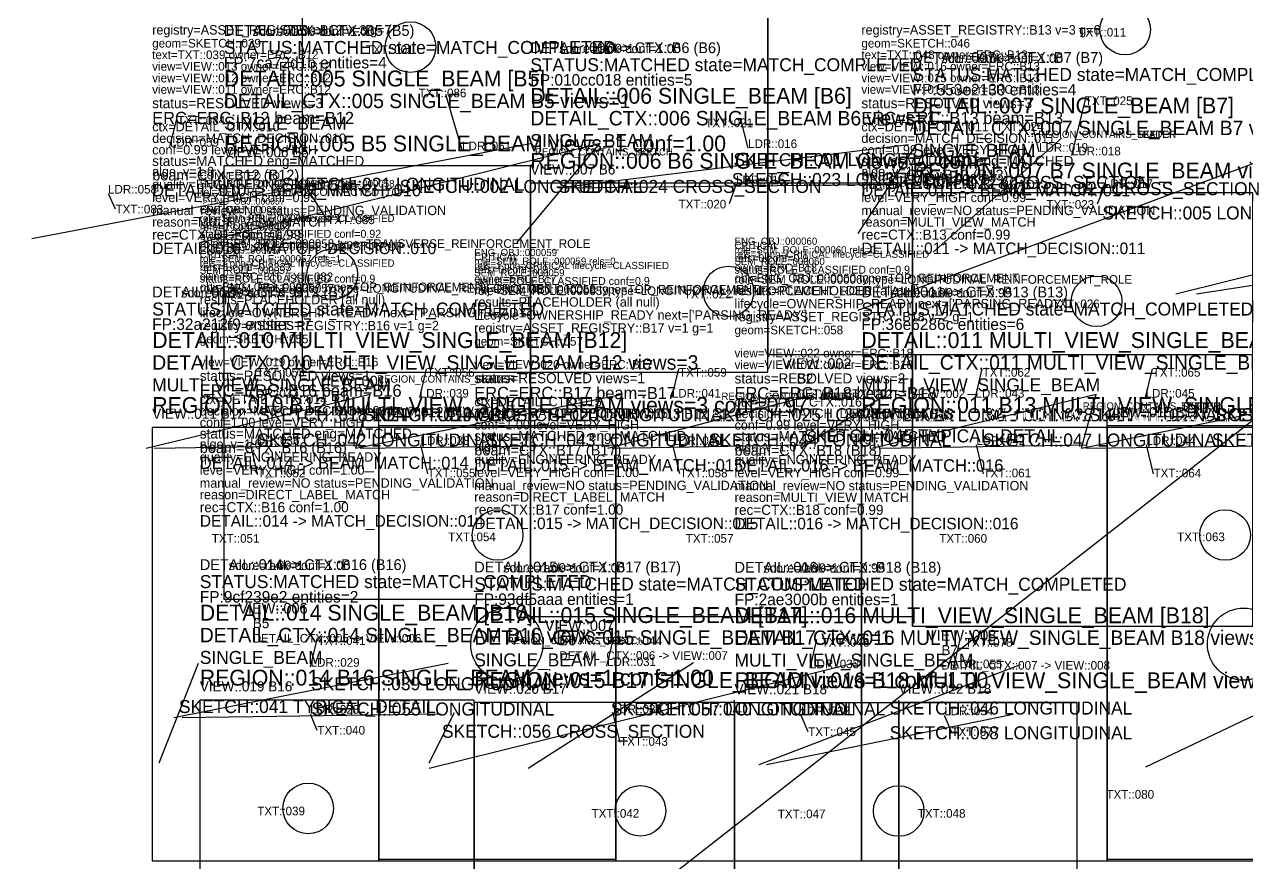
# Model space of a CAD drawing. Header units: metres. Extents: x -18153561 to 38075, y -8791963 to 32914.
# Drawn here: x 1707 to 18619, y 8324 to 19928 of the extents above; entities that cross this region are included whole.
import ezdxf

# ---------------------------------------------------------------- set-up
doc = ezdxf.new("R2010")
doc.units = ezdxf.units.M
for name, color, linetype in [('DEBUG_ALGORITHM_VERSION', 7, 'Continuous'), ('DEBUG_BEAM_MATCH', 7, 'Continuous'), ('DEBUG_CANDIDATE_RANK', 7, 'Continuous'), ('DEBUG_CANDIDATE_SCORE', 7, 'Continuous'), ('DEBUG_CONFIDENCE_LEVEL', 7, 'Continuous'), ('DEBUG_DECISION_QUALITY', 7, 'Continuous'), ('DEBUG_DECISION_REASON', 7, 'Continuous'), ('DEBUG_DETAIL_CONTEXT', 7, 'Continuous'), ('DEBUG_DETAIL_CONTEXT_BOUNDARY', 7, 'Continuous'), ('DEBUG_DETAIL_CONTEXT_RELATIONSHIPS', 7, 'Continuous'), ('DEBUG_DETAIL_FINGERPRINT', 7, 'Continuous'), ('DEBUG_DETAIL_IDENTITY', 7, 'Continuous'), ('DEBUG_DETAIL_STATUS', 7, 'Continuous'), ('DEBUG_DETAIL_TYPE', 7, 'Continuous'), ('DEBUG_DETAIL_VIEWS', 7, 'Continuous'), ('DEBUG_DUPLICATE_MARKS', 7, 'Continuous'), ('DEBUG_ENGINEERING_ASSETS', 7, 'Continuous'), ('DEBUG_ENGINEERING_OBJECT', 7, 'Continuous'), ('DEBUG_ENGINEERING_RESULTS', 7, 'Continuous'), ('DEBUG_ERC', 7, 'Continuous'), ('DEBUG_ERC_LIFECYCLE', 7, 'Continuous'), ('DEBUG_MANUAL_REVIEW', 7, 'Continuous'), ('DEBUG_MATCH_CANDIDATES', 7, 'Continuous'), ('DEBUG_MATCH_DECISION', 7, 'Continuous'), ('DEBUG_MATCH_REFERENCE', 7, 'Continuous'), ('DEBUG_MATCH_STATUS', 7, 'Continuous'), ('DEBUG_OBJECT_CONFIDENCE', 7, 'Continuous'), ('DEBUG_OBJECT_GRAPH', 7, 'Continuous'), ('DEBUG_OBJECT_ID', 7, 'Continuous'), ('DEBUG_OBJECT_LINK', 7, 'Continuous'), ('DEBUG_OBJECT_TYPE', 7, 'Continuous'), ('DEBUG_OWNERSHIP', 7, 'Continuous'), ('DEBUG_OWNERSHIP_TEXT', 7, 'Continuous'), ('DEBUG_OWNERSHIP_VIEW', 7, 'Continuous'), ('DEBUG_REGION_BOUNDARY', 7, 'Continuous'), ('DEBUG_REGION_GROWTH', 7, 'Continuous'), ('DEBUG_REGION_SEEDS', 7, 'Continuous'), ('DEBUG_REGION_WHITESPACE', 7, 'Continuous'), ('DEBUG_REINF_LEADERS', 7, 'Continuous'), ('DEBUG_REINF_REGIONS', 7, 'Continuous'), ('DEBUG_REINF_RELATIONSHIPS', 7, 'Continuous'), ('DEBUG_REINF_SKETCHES', 7, 'Continuous'), ('DEBUG_REINF_TEXT', 7, 'Continuous'), ('DEBUG_RELATIONSHIP_TYPE', 7, 'Continuous'), ('DEBUG_ROLE_ID', 7, 'Continuous'), ('DEBUG_ROLE_LINKS', 7, 'Continuous'), ('DEBUG_ROLE_PRIORITY', 7, 'Continuous'), ('DEBUG_ROLE_RELATIONSHIP', 7, 'Continuous'), ('DEBUG_ROLE_TYPE', 7, 'Continuous'), ('DEBUG_SEMANTIC_RELATIONSHIP', 7, 'Continuous'), ('DEBUG_SEMANTIC_ROLE', 7, 'Continuous'), ('DEBUG_VIEW_BOUNDARIES', 7, 'Continuous')]:
    doc.layers.add(name, color=color, linetype=linetype)

msp = doc.modelspace()

# ---------------------------------------------------------------- linework, layer by layer
at = {"layer": 'DEBUG_DETAIL_CONTEXT_BOUNDARY', "color": 200}
for points in [[(11994.4125, 15355.934), (19479.5375, 15355.934), (19479.5375, 21355.934), (11994.4125, 21355.934), (11994.4125, 15355.934)], [(5549.429, 15113.9585), (11994.4125, 15113.9585), (11994.4125, 21113.9585), (5549.429, 21113.9585), (5549.429, 15113.9585)], [(4466.9475, 11969.056), (8708.4435, 11969.056), (8708.4435, 17969.056), (4466.9475, 17969.056), (4466.9475, 11969.056)], [(8708.4435, 11729.8575), (13997.2335, 11729.8575), (13997.2335, 17729.8575), (8708.4435, 17729.8575), (8708.4435, 11729.8575)], [(13997.2335, 11594.7055), (18708.391, 11594.7055), (18708.391, 17594.7055), (13997.2335, 17594.7055), (13997.2335, 11594.7055)], [(3475.666, 8347.5565), (13289.32, 8347.5565), (13289.32, 14347.5565), (3475.666, 14347.5565), (3475.666, 8347.5565)], [(13289.32, 8347.5565), (23866.793, 8347.5565), (23866.793, 14347.5565), (13289.32, 14347.5565), (13289.32, 8347.5565)], [(4134.08, 4573.555), (7932.506, 4573.555), (7932.506, 10573.555), (4134.08, 10573.555), (4134.08, 4573.555)], [(7932.506, 4540.1975), (11533.9235, 4540.1975), (11533.9235, 10540.1975), (7932.506, 10540.1975), (7932.506, 4540.1975)], [(11533.9235, 4536.96975), (16274.589, 4536.96975), (16274.589, 10536.96975), (11533.9235, 10536.96975), (11533.9235, 4536.96975)]]:
    msp.add_lwpolyline(points, dxfattribs=at)
at = {"layer": 'DEBUG_DUPLICATE_MARKS', "color": 1}
for centre in [(8382.493, 11347.5565), (18578.0565, 11347.5565)]:
    msp.add_circle(centre, 500, dxfattribs=at)
at = {"layer": 'DEBUG_REGION_BOUNDARY', "color": 30}
for points in [[(11994.4125, 15355.934), (19479.5375, 15355.934), (19479.5375, 21355.934), (11994.4125, 21355.934), (11994.4125, 15355.934)], [(5549.429, 15113.9585), (11994.4125, 15113.9585), (11994.4125, 21113.9585), (5549.429, 21113.9585), (5549.429, 15113.9585)], [(4466.9475, 11969.056), (8708.4435, 11969.056), (8708.4435, 17969.056), (4466.9475, 17969.056), (4466.9475, 11969.056)], [(8708.4435, 11729.8575), (13997.2335, 11729.8575), (13997.2335, 17729.8575), (8708.4435, 17729.8575), (8708.4435, 11729.8575)], [(13997.2335, 11594.7055), (18708.391, 11594.7055), (18708.391, 17594.7055), (13997.2335, 17594.7055), (13997.2335, 11594.7055)], [(3475.666, 8347.5565), (13289.32, 8347.5565), (13289.32, 14347.5565), (3475.666, 14347.5565), (3475.666, 8347.5565)], [(13289.32, 8347.5565), (23866.793, 8347.5565), (23866.793, 14347.5565), (13289.32, 14347.5565), (13289.32, 8347.5565)], [(4134.08, 4573.555), (7932.506, 4573.555), (7932.506, 10573.555), (4134.08, 10573.555), (4134.08, 4573.555)], [(7932.506, 4540.1975), (11533.9235, 4540.1975), (11533.9235, 10540.1975), (7932.506, 10540.1975), (7932.506, 4540.1975)], [(11533.9235, 4536.96975), (16274.589, 4536.96975), (16274.589, 10536.96975), (11533.9235, 10536.96975), (11533.9235, 4536.96975)]]:
    msp.add_lwpolyline(points, dxfattribs=at)
at = {"layer": 'DEBUG_REGION_SEEDS', "color": 2}
for centre in [(16939.396, 19855.934), (7049.429, 19613.9585), (5966.9475, 16469.056), (11449.9395, 16229.8575), (16544.5275, 16094.7055), (8255.085, 12858.411), (18321.928, 12858.411), (5634.08, 9073.555), (10230.932, 9040.1975), (13805.752, 9036.97)]:
    msp.add_circle(centre, 350, dxfattribs=at)
at = {"layer": 'DEBUG_REGION_WHITESPACE', "color": 1}
for p, q in [((11994.413, 15355.934), (11994.413, 21355.934)), ((11994.413, 15191.368), (11994.413, 21191.368)), ((11994.413, 15162.777), (11994.413, 21162.777)), ((11994.413, 15113.9585), (11994.413, 21113.9585)), ((8708.444, 11969.056), (8708.444, 17969.056)), ((13997.234, 11969.056), (13997.234, 17969.056)), ((8708.444, 11729.8575), (8708.444, 17729.8575)), ((8708.444, 11687.0215), (8708.444, 17687.0215)), ((8708.444, 11637.207), (8708.444, 17637.207)), ((8708.444, 11594.7055), (8708.444, 17594.7055)), ((13997.234, 11729.8575), (13997.234, 17729.8575)), ((13997.234, 11687.0215), (13997.234, 17687.0215)), ((13997.234, 11637.207), (13997.234, 17637.207)), ((13997.234, 11594.7055), (13997.234, 17594.7055)), ((6611.168, 8541.916), (6611.168, 14541.916)), ((6611.168, 8397.9755), (6611.168, 14397.9755)), ((9890.587, 8541.916), (9890.587, 14541.916)), ((9890.587, 8397.9755), (9890.587, 14397.9755)), ((13289.32, 8541.916), (13289.32, 14541.916)), ((13289.32, 8397.9755), (13289.32, 14397.9755)), ((16689.479, 8541.916), (16689.479, 14541.916)), ((16689.479, 8397.9755), (16689.479, 14397.9755)), ((6611.168, 8347.5565), (6611.168, 14347.5565)), ((6611.168, 8347.5565), (6611.168, 14347.5565)), ((9890.587, 8347.5565), (9890.587, 14347.5565)), ((9890.587, 8347.5565), (9890.587, 14347.5565)), ((13289.32, 8347.5565), (13289.32, 14347.5565)), ((13289.32, 8347.5565), (13289.32, 14347.5565)), ((16689.479, 8347.5565), (16689.479, 14347.5565)), ((16689.479, 8347.5565), (16689.479, 14347.5565)), ((7932.506, 4573.555), (7932.506, 10573.555)), ((7932.506, 4540.1975), (7932.506, 10540.1975)), ((7932.506, 4536.96975), (7932.506, 10536.96975)), ((11533.924, 4573.555), (11533.924, 10573.555)), ((11533.924, 4540.1975), (11533.924, 10540.1975)), ((11533.924, 4536.96975), (11533.924, 10536.96975)), ((13805.752, 4573.555), (13805.752, 10573.555)), ((13805.752, 4540.1975), (13805.752, 10540.1975)), ((13805.752, 4536.96975), (13805.752, 10536.96975))]:
    msp.add_line(p, q, dxfattribs=at)
at = {"layer": 'DEBUG_REINF_LEADERS', "color": 4}
for p, q in [((7763.73, 18185.289), (7539.072, 18955.663)), ((16200.833, 18114.073), (16388.708, 18886.121)), ((3721.129, 18235.752), (3820.169, 18635.752)), ((11722.069, 18215.569), (11623.03, 18615.569)), ((15747.625, 18164.209), (15648.585, 18564.209)), ((5629.053, 17634.381), (5895.942, 17216.52)), ((11555.061, 17715.569), (11460.692, 17441.866)), ((16646.101, 17664.209), (16551.732, 17437.993)), ((2863.92, 17585.752), (2962.959, 17372.979)), ((4823.912, 14761.02), (4918.281, 15161.02)), ((7177.945, 14761.02), (7272.315, 15161.02)), ((10666.743, 14761.02), (10761.112, 15161.02)), ((14867.557, 14761.02), (14961.926, 15161.02)), ((17221.591, 14761.02), (17315.96, 15161.02)), ((4834.722, 14106.189), (4929.091, 13706.189)), ((7188.756, 14106.189), (7283.125, 13706.189)), ((10677.553, 14106.189), (10771.922, 13706.189)), ((14878.367, 14106.189), (14972.736, 13706.189)), ((17232.401, 14106.189), (17326.77, 13706.189)), ((5667.718, 11034.371), (5762.087, 11434.371)), ((9768.882, 11044.344), (9863.252, 11444.344)), ((12579.349, 11013.596), (12673.718, 11413.596)), ((14561.751, 11013.596), (14656.12, 11413.596)), ((5661.378, 10384.371), (5755.747, 10158.155)), ((9851.243, 10389.513), (9945.612, 9989.513)), ((12453.642, 10363.596), (12548.011, 10137.381)), ((14436.045, 10363.596), (14530.414, 10137.381))]:
    msp.add_line(p, q, dxfattribs=at)
at = {"layer": 'DEBUG_REINF_REGIONS', "color": 1}
for points in [[(11994.4125, 15355.934), (19479.5375, 15355.934), (19479.5375, 21355.934), (11994.4125, 21355.934), (11994.4125, 15355.934)], [(5549.429, 15113.9585), (11994.4125, 15113.9585), (11994.4125, 21113.9585), (5549.429, 21113.9585), (5549.429, 15113.9585)], [(4466.9475, 11969.056), (8708.4435, 11969.056), (8708.4435, 17969.056), (4466.9475, 17969.056), (4466.9475, 11969.056)], [(8708.4435, 11729.8575), (13997.2335, 11729.8575), (13997.2335, 17729.8575), (8708.4435, 17729.8575), (8708.4435, 11729.8575)], [(13997.2335, 11594.7055), (18708.391, 11594.7055), (18708.391, 17594.7055), (13997.2335, 17594.7055), (13997.2335, 11594.7055)], [(3475.666, 8347.5565), (13289.32, 8347.5565), (13289.32, 14347.5565), (3475.666, 14347.5565), (3475.666, 8347.5565)], [(13289.32, 8347.5565), (23866.793, 8347.5565), (23866.793, 14347.5565), (13289.32, 14347.5565), (13289.32, 8347.5565)], [(4134.08, 4573.555), (7932.506, 4573.555), (7932.506, 10573.555), (4134.08, 10573.555), (4134.08, 4573.555)], [(7932.506, 4540.1975), (11533.9235, 4540.1975), (11533.9235, 10540.1975), (7932.506, 10540.1975), (7932.506, 4540.1975)], [(11533.9235, 4536.96975), (16274.589, 4536.96975), (16274.589, 10536.96975), (11533.9235, 10536.96975), (11533.9235, 4536.96975)]]:
    msp.add_lwpolyline(points, dxfattribs=at)
at = {"layer": 'DEBUG_REINF_SKETCHES', "color": 3}
for points in [[(1369.999, 870.804), (36204.625, 28159.352)], [(13246.979, 15970.298), (20001.199, 18484.472)], [(1807.975, 16964.848), (8732.482, 18285.813)], [(4122.739, 16904.343), (9675.932, 18285.813)], [(8522.339, 16904.343), (9675.932, 18285.752)], [(9095.56, 17665.569), (13941.786, 18265.569)], [(13246.979, 17034.16), (14051.072, 18265.569)], [(14281.509, 16776.16), (16057.53, 18351.189)], [(17928.991, 16196.289), (31166.757, 18235.921)], [(9211.934, 17665.569), (13782.324, 17715.562)], [(17639.864, 16196.289), (22819.807, 17485.921)], [(3391.203, 14058.904), (6492.574, 14808.904)], [(6292.574, 14058.904), (6492.574, 14808.904)], [(6292.574, 14058.904), (9981.372, 14808.904)], [(9781.372, 14058.904), (12652.135, 14808.904)], [(12452.135, 14058.904), (13634.848, 14808.904)], [(13434.848, 14058.904), (16536.22, 14808.904)], [(16336.22, 14058.904), (16536.22, 14808.904)], [(16336.22, 14058.904), (20025.017, 14808.904)], [(3506.891, 14058.904), (6352.005, 14108.904)], [(6352.005, 14058.904), (9840.803, 14108.904)], [(9840.803, 14058.904), (12511.566, 14108.904)], [(12461.566, 14108.904), (12526.566, 14173.826)], [(13550.536, 14058.904), (16395.65, 14108.904)], [(16395.65, 14058.904), (19884.448, 14108.904)], [(17227.699, 9650.293), (20821.382, 11362.526)], [(3571.344, 9703.377), (4118.113, 11084.371)], [(3772.588, 10334.371), (7573.008, 11084.371)], [(7310.252, 9629.511), (13214.274, 11092.228)], [(8678.054, 9629.511), (10967.431, 11092.228)], [(11873.816, 9682.602), (15489.033, 11063.697)], [(3887.884, 10334.371), (7473.101, 10384.371)], [(7310.252, 9703.377), (7659.794, 10399.371)], [(11974.112, 9682.602), (15388.737, 10378.596)]]:
    msp.add_lwpolyline(points, dxfattribs=at)
at = {"layer": 'DEBUG_VIEW_BOUNDARIES', "color": 140}
for points in [[(11994.4125, 15355.934), (19479.5375, 15355.934), (19479.5375, 21355.934), (11994.4125, 21355.934), (11994.4125, 15355.934)], [(5549.429, 15113.9585), (11994.4125, 15113.9585), (11994.4125, 21113.9585), (5549.429, 21113.9585), (5549.429, 15113.9585)], [(4466.9475, 11969.056), (8708.4435, 11969.056), (8708.4435, 17969.056), (4466.9475, 17969.056), (4466.9475, 11969.056)], [(8708.4435, 11729.8575), (13997.2335, 11729.8575), (13997.2335, 17729.8575), (8708.4435, 17729.8575), (8708.4435, 11729.8575)], [(13997.2335, 11594.7055), (18708.391, 11594.7055), (18708.391, 17594.7055), (13997.2335, 17594.7055), (13997.2335, 11594.7055)], [(3475.666, 8347.5565), (6611.16775, 8347.5565), (6611.16775, 14347.5565), (3475.666, 14347.5565), (3475.666, 8347.5565)], [(6611.16775, 8369.2655), (9890.58675, 8369.2655), (9890.58675, 14369.2655), (6611.16775, 14369.2655), (6611.16775, 8369.2655)], [(9890.58675, 8347.5565), (13289.32, 8347.5565), (13289.32, 14347.5565), (9890.58675, 14347.5565), (9890.58675, 8347.5565)], [(13289.32, 8347.5565), (16689.479, 8347.5565), (16689.479, 14347.5565), (13289.32, 14347.5565), (13289.32, 8347.5565)], [(16689.479, 8369.2655), (19967.271, 8369.2655), (19967.271, 14369.2655), (16689.479, 14369.2655), (16689.479, 8369.2655)], [(4134.08, 4573.555), (7932.506, 4573.555), (7932.506, 10573.555), (4134.08, 10573.555), (4134.08, 4573.555)], [(7932.506, 4540.1975), (11533.9235, 4540.1975), (11533.9235, 10540.1975), (7932.506, 10540.1975), (7932.506, 4540.1975)], [(11533.9235, 4533.7185), (13805.752, 4533.7185), (13805.752, 10533.7185), (11533.9235, 10533.7185), (11533.9235, 4533.7185)], [(13805.752, 4540.221), (16274.589, 4540.221), (16274.589, 10540.221), (13805.752, 10540.221), (13805.752, 4540.221)]]:
    msp.add_lwpolyline(points, dxfattribs=at)

# ---------------------------------------------------------------- texts
at = {"layer": 'DEBUG_ALGORITHM_VERSION', "color": 4}
for p in [(3475.666, 17827.5565), (13289.32, 17827.5565), (4134.08, 14053.555), (7932.506, 14020.1975), (11533.9235, 14016.96975)]:
    msp.add_text('algo_v=1.0', height=130, dxfattribs=at).set_placement(p)
at = {"layer": 'DEBUG_BEAM_MATCH', "color": 2}
for s, p in [('beam=CTX::B12 (B12)', (3475.666, 17767.5565)), ('beam=CTX::B13 (B13)', (13289.32, 17767.5565)), ('beam=CTX::B16 (B16)', (4134.08, 13993.555)), ('beam=CTX::B17 (B17)', (7932.506, 13960.1975)), ('beam=CTX::B18 (B18)', (11533.9235, 13956.96975))]:
    msp.add_text(s, height=150, dxfattribs=at).set_placement(p)
at = {"layer": 'DEBUG_BEAM_MATCH', "color": 3}
for s, p in [('DETAIL::010 -> BEAM_MATCH::010', (3475.666, 17547.5565)), ('DETAIL::011 -> BEAM_MATCH::011', (13289.32, 17547.5565)), ('DETAIL::014 -> BEAM_MATCH::014', (4134.08, 13773.555)), ('DETAIL::015 -> BEAM_MATCH::015', (7932.506, 13740.1975)), ('DETAIL::016 -> BEAM_MATCH::016', (11533.9235, 13736.96975))]:
    msp.add_text(s, height=170, dxfattribs=at).set_placement(p)
at = {"layer": 'DEBUG_CANDIDATE_RANK', "color": 4}
for p in [(5366.9475, 19769.056), (9608.4435, 19529.8575), (14897.2335, 19394.7055), (4375.666, 16147.5565), (14189.32, 16147.5565), (5034.08, 12373.555), (8832.506, 12340.1975), (12433.9235, 12336.96975)]:
    msp.add_text('rank=1', height=130, dxfattribs=at).set_placement(p)
at = {"layer": 'DEBUG_CANDIDATE_SCORE', "color": 3}
for s, p in [('score=1.00 conf=1.00', (4866.9475, 19769.056)), ('score=1.00 conf=1.00', (9108.4435, 19529.8575)), ('score=1.00 conf=1.00', (14397.2335, 19394.7055)), ('score=0.99 conf=0.99', (3875.666, 16147.5565)), ('score=0.99 conf=0.99', (13689.32, 16147.5565)), ('score=1.00 conf=1.00', (4534.08, 12373.555)), ('score=1.00 conf=1.00', (8332.506, 12340.1975)), ('score=0.99 conf=0.99', (11933.9235, 12336.96975))]:
    msp.add_text(s, height=130, dxfattribs=at).set_placement(p)
at = {"layer": 'DEBUG_CONFIDENCE_LEVEL', "color": 5}
for s, p in [('level=VERY_HIGH conf=0.99', (3475.666, 17467.5565)), ('level=VERY_HIGH conf=0.99', (13289.32, 17467.5565)), ('level=VERY_HIGH conf=1.00', (4134.08, 13693.555)), ('level=VERY_HIGH conf=1.00', (7932.506, 13660.1975)), ('level=VERY_HIGH conf=0.99', (11533.9235, 13656.96975))]:
    msp.add_text(s, height=130, dxfattribs=at).set_placement(p)
at = {"layer": 'DEBUG_DECISION_QUALITY', "color": 6}
for p in [(3475.666, 17647.5565), (13289.32, 17647.5565), (4134.08, 13873.555), (7932.506, 13840.1975), (11533.9235, 13836.96975)]:
    msp.add_text('quality=ENGINEERING_READY', height=130, dxfattribs=at).set_placement(p)
at = {"layer": 'DEBUG_DECISION_REASON', "color": 3}
for s, p in [('reason=MULTI_VIEW_MATCH', (3475.666, 17127.5565)), ('reason=MULTI_VIEW_MATCH', (13289.32, 17127.5565)), ('reason=DIRECT_LABEL_MATCH', (4134.08, 13353.555)), ('reason=DIRECT_LABEL_MATCH', (7932.506, 13320.1975)), ('reason=MULTI_VIEW_MATCH', (11533.9235, 13316.96975))]:
    msp.add_text(s, height=130, dxfattribs=at).set_placement(p)
at = {"layer": 'DEBUG_DETAIL_CONTEXT', "color": 6}
for s, p in [('DETAIL_CTX::005 SINGLE_BEAM B5 views=1', (4466.9475, 18769.056)), ('DETAIL_CTX::006 SINGLE_BEAM B6 views=1', (8708.4435, 18529.8575)), ('DETAIL_CTX::007 SINGLE_BEAM B7 views=1', (13997.2335, 18394.7055)), ('DETAIL_CTX::010 MULTI_VIEW_SINGLE_BEAM B12 views=3', (3475.666, 15147.5565)), ('DETAIL_CTX::011 MULTI_VIEW_SINGLE_BEAM B13 views=3', (13289.32, 15147.5565)), ('DETAIL_CTX::014 SINGLE_BEAM B16 views=1', (4134.08, 11373.555)), ('DETAIL_CTX::015 SINGLE_BEAM B17 views=1', (7932.506, 11340.1975)), ('DETAIL_CTX::016 MULTI_VIEW_SINGLE_BEAM B18 views=2', (11533.9235, 11336.96975))]:
    msp.add_text(s, height=200, dxfattribs=at).set_placement(p)
at = {"layer": 'DEBUG_DETAIL_CONTEXT_RELATIONSHIPS', "color": 4}
for s, p in [('DETAIL_CTX::002 -> VIEW::002', (12394.4125, 14755.934)), ('DETAIL_CTX::001 -> VIEW::001', (5949.429, 14513.9585)), ('DETAIL_CTX::005 -> VIEW::006', (4866.9475, 11369.056)), ('DETAIL_CTX::006 -> VIEW::007', (9108.4435, 11129.8575)), ('DETAIL_CTX::007 -> VIEW::008', (14397.2335, 10994.7055))]:
    msp.add_text(s, height=120, dxfattribs=at).set_placement(p)
at = {"layer": 'DEBUG_DETAIL_FINGERPRINT', "color": 3}
for s, p in [('FP:7ca72d1b entities=4', (4466.9475, 19319.056)), ('FP:010cc018 entities=5', (8708.4435, 19079.8575)), ('FP:553e2130 entities=4', (13997.2335, 18944.7055)), ('FP:32a212f9 entities=7', (3475.666, 15697.5565)), ('FP:36e6286c entities=6', (13289.32, 15697.5565)), ('FP:9cf239e2 entities=2', (4134.08, 11923.555)), ('FP:93df5aaa entities=1', (7932.506, 11890.1975)), ('FP:2ae3000b entities=1', (11533.9235, 11886.96975))]:
    msp.add_text(s, height=160, dxfattribs=at).set_placement(p)
at = {"layer": 'DEBUG_DETAIL_IDENTITY', "color": 2}
for s, p in [('DETAIL::005 SINGLE_BEAM [B5]', (4466.9475, 19069.056)), ('DETAIL::006 SINGLE_BEAM [B6]', (8708.4435, 18829.8575)), ('DETAIL::007 SINGLE_BEAM [B7]', (13997.2335, 18694.7055)), ('DETAIL::010 MULTI_VIEW_SINGLE_BEAM [B12]', (3475.666, 15447.5565)), ('DETAIL::011 MULTI_VIEW_SINGLE_BEAM [B13]', (13289.32, 15447.5565)), ('DETAIL::014 SINGLE_BEAM [B16]', (4134.08, 11673.555)), ('DETAIL::015 SINGLE_BEAM [B17]', (7932.506, 11640.1975)), ('DETAIL::016 MULTI_VIEW_SINGLE_BEAM [B18]', (11533.9235, 11636.96975))]:
    msp.add_text(s, height=220, dxfattribs=at).set_placement(p)
at = {"layer": 'DEBUG_DETAIL_STATUS', "color": 1}
for p in [(4466.9475, 19519.056), (8708.4435, 19279.8575), (13997.2335, 19144.7055), (3475.666, 15897.5565), (13289.32, 15897.5565), (4134.08, 12123.555), (7932.506, 12090.1975), (11533.9235, 12086.96975)]:
    msp.add_text('STATUS:MATCHED state=MATCH_COMPLETED', height=180, dxfattribs=at).set_placement(p)
at = {"layer": 'DEBUG_DETAIL_TYPE', "color": 6}
for s, p in [('SINGLE_BEAM', (4466.9475, 18469.056)), ('SINGLE_BEAM', (8708.4435, 18229.8575)), ('SINGLE_BEAM', (13997.2335, 18094.7055)), ('MULTI_VIEW_SINGLE_BEAM', (3475.666, 14847.5565)), ('MULTI_VIEW_SINGLE_BEAM', (13289.32, 14847.5565)), ('SINGLE_BEAM', (4134.08, 11073.555)), ('SINGLE_BEAM', (7932.506, 11040.1975)), ('MULTI_VIEW_SINGLE_BEAM', (11533.9235, 11036.96975))]:
    msp.add_text(s, height=180, dxfattribs=at).set_placement(p)
at = {"layer": 'DEBUG_DETAIL_VIEWS', "color": 5}
for s, height, p in [('VIEW::006 B5', 140, (4466.9475, 18089.056)), ('VIEW::007 B6', 140, (8708.4435, 17849.8575)), ('VIEW::008 B7', 140, (13997.2335, 17714.7055)), ('VIEW::002', 150, (12194.4125, 15155.934)), ('VIEW::001', 150, (5749.429, 14913.9585)), ('VIEW::011 B12', 140, (3475.666, 14467.5565)), ('VIEW::012 B12', 140, (6611.16775, 14489.2655)), ('VIEW::013 B12', 140, (9890.58675, 14467.5565)), ('VIEW::014 B13', 140, (13289.32, 14467.5565)), ('VIEW::015 B13', 140, (16689.479, 14489.2655)), ('VIEW::006', 150, (4666.9475, 11769.056)), ('VIEW::007', 150, (8908.4435, 11529.8575)), ('VIEW::008', 150, (14197.2335, 11394.7055)), ('VIEW::019 B16', 140, (4134.08, 10693.555)), ('VIEW::020 B17', 140, (7932.506, 10660.1975)), ('VIEW::021 B18', 140, (11533.9235, 10653.7185)), ('VIEW::022 B18', 140, (13805.752, 10660.221))]:
    msp.add_text(s, height=height, dxfattribs=at).set_placement(p)
at = {"layer": 'DEBUG_ENGINEERING_ASSETS', "color": 3}
for s, p in [('registry=ASSET_REGISTRY::B12 v=3 g=7', (3475.666, 19787.5565)), ('registry=ASSET_REGISTRY::B13 v=3 g=6', (13289.32, 19787.5565)), ('registry=ASSET_REGISTRY::B18 v=2 g=1', (11533.9235, 15816.96975)), ('registry=ASSET_REGISTRY::B16 v=1 g=2', (4134.08, 15693.555)), ('registry=ASSET_REGISTRY::B17 v=1 g=1', (7932.506, 15660.1975))]:
    msp.add_text(s, height=130, dxfattribs=at).set_placement(p)
at = {"layer": 'DEBUG_ENGINEERING_OBJECT', "color": 3}
for s, p in [('obj=ENG_OBJ::000058 type=STIRRUP', (4134.08, 16793.555)), ('obj=ENG_OBJ::000060 type=TOP_REINFORCEMENT', (11533.9235, 16356.96975)), ('obj=ENG_OBJ::000057 type=TOP_REINFORCEMENT', (4134.08, 16233.555)), ('obj=ENG_OBJ::000059 type=TOP_REINFORCEMENT', (7932.506, 16200.1975))]:
    msp.add_text(s, height=120, dxfattribs=at).set_placement(p)
at = {"layer": 'DEBUG_ENGINEERING_RESULTS', "color": 8}
for p in [(11533.9235, 16176.96975), (4134.08, 16053.555), (7932.506, 16020.1975)]:
    msp.add_text('results=PLACEHOLDER (all null)', height=130, dxfattribs=at).set_placement(p)
at = {"layer": 'DEBUG_ERC', "color": 2}
for s, p in [('status=RESOLVED views=3', (3475.666, 18767.5565)), ('status=RESOLVED views=3', (13289.32, 18767.5565)), ('status=RESOLVED views=1', (4134.08, 14993.555)), ('status=RESOLVED views=1', (7932.506, 14960.1975)), ('status=RESOLVED views=2', (11533.9235, 14956.96975))]:
    msp.add_text(s, height=140, dxfattribs=at).set_placement(p)
at = {"layer": 'DEBUG_ERC', "color": 3}
for s, p in [('ERC=ERC::B12 beam=B12', (3475.666, 18547.5565)), ('ERC=ERC::B13 beam=B13', (13289.32, 18547.5565)), ('ERC=ERC::B16 beam=B16', (4134.08, 14773.555)), ('ERC=ERC::B17 beam=B17', (7932.506, 14740.1975)), ('ERC=ERC::B18 beam=B18', (11533.9235, 14736.96975))]:
    msp.add_text(s, height=170, dxfattribs=at).set_placement(p)
at = {"layer": 'DEBUG_ERC_LIFECYCLE', "color": 1}
for p in [(11533.9235, 15996.96975), (4134.08, 15873.555), (7932.506, 15840.1975)]:
    msp.add_text("lifecycle=OWNERSHIP_READY next=['PARSING_READY']", height=130, dxfattribs=at).set_placement(p)
at = {"layer": 'DEBUG_MANUAL_REVIEW', "color": 1}
for p in [(3475.666, 17287.5565), (13289.32, 17287.5565), (4134.08, 13513.555), (7932.506, 13480.1975), (11533.9235, 13476.96975)]:
    msp.add_text('manual_review=NO status=PENDING_VALIDATION', height=130, dxfattribs=at).set_placement(p)
at = {"layer": 'DEBUG_MATCH_CANDIDATES', "color": 5}
for s, p in [('DETAIL::005 -> CTX::B5 (B5)', (4466.9475, 19769.056)), ('DETAIL::006 -> CTX::B6 (B6)', (8708.4435, 19529.8575)), ('DETAIL::007 -> CTX::B7 (B7)', (13997.2335, 19394.7055)), ('DETAIL::010 -> CTX::B12 (B12)', (3475.666, 16147.5565)), ('DETAIL::011 -> CTX::B13 (B13)', (13289.32, 16147.5565)), ('DETAIL::014 -> CTX::B16 (B16)', (4134.08, 12373.555)), ('DETAIL::015 -> CTX::B17 (B17)', (7932.506, 12340.1975)), ('DETAIL::016 -> CTX::B18 (B18)', (11533.9235, 12336.96975))]:
    msp.add_text(s, height=150, dxfattribs=at).set_placement(p)
at = {"layer": 'DEBUG_MATCH_DECISION', "color": 2}
for s, p in [('rec=CTX::B12 conf=0.99', (3475.666, 16947.5565)), ('rec=CTX::B13 conf=0.99', (13289.32, 16947.5565)), ('rec=CTX::B16 conf=1.00', (4134.08, 13173.555)), ('rec=CTX::B17 conf=1.00', (7932.506, 13140.1975)), ('rec=CTX::B18 conf=0.99', (11533.9235, 13136.96975))]:
    msp.add_text(s, height=140, dxfattribs=at).set_placement(p)
at = {"layer": 'DEBUG_MATCH_DECISION', "color": 6}
for s, p in [('DETAIL::010 -> MATCH_DECISION::010', (3475.666, 16747.5565)), ('DETAIL::011 -> MATCH_DECISION::011', (13289.32, 16747.5565)), ('DETAIL::014 -> MATCH_DECISION::014', (4134.08, 12973.555)), ('DETAIL::015 -> MATCH_DECISION::015', (7932.506, 12940.1975)), ('DETAIL::016 -> MATCH_DECISION::016', (11533.9235, 12936.96975))]:
    msp.add_text(s, height=160, dxfattribs=at).set_placement(p)
at = {"layer": 'DEBUG_MATCH_REFERENCE', "color": 1}
for s, p in [('ctx=DETAIL_CTX::010', (3475.666, 18447.5565)), ('ctx=DETAIL_CTX::011', (13289.32, 18447.5565)), ('ctx=DETAIL_CTX::014', (4134.08, 14673.555)), ('ctx=DETAIL_CTX::015', (7932.506, 14640.1975)), ('ctx=DETAIL_CTX::016', (11533.9235, 14636.96975))]:
    msp.add_text(s, height=130, dxfattribs=at).set_placement(p)
at = {"layer": 'DEBUG_MATCH_REFERENCE', "color": 4}
for s, p in [('decision=MATCH_DECISION::010', (3475.666, 18287.5565)), ('decision=MATCH_DECISION::011', (13289.32, 18287.5565)), ('decision=MATCH_DECISION::014', (4134.08, 14513.555)), ('decision=MATCH_DECISION::015', (7932.506, 14480.1975)), ('decision=MATCH_DECISION::016', (11533.9235, 14476.96975))]:
    msp.add_text(s, height=130, dxfattribs=at).set_placement(p)
at = {"layer": 'DEBUG_MATCH_STATUS', "color": 6}
for p in [(3475.666, 17967.5565), (13289.32, 17967.5565), (4134.08, 14193.555), (7932.506, 14160.1975), (11533.9235, 14156.96975)]:
    msp.add_text('status=MATCHED eng=MATCHED', height=140, dxfattribs=at).set_placement(p)
at = {"layer": 'DEBUG_MATCH_STATUS', "color": 5}
for s, p in [('conf=0.99 level=VERY_HIGH', (3475.666, 18127.5565)), ('conf=0.99 level=VERY_HIGH', (13289.32, 18127.5565)), ('conf=1.00 level=VERY_HIGH', (4134.08, 14353.555)), ('conf=1.00 level=VERY_HIGH', (7932.506, 14320.1975)), ('conf=0.99 level=VERY_HIGH', (11533.9235, 14316.96975))]:
    msp.add_text(s, height=130, dxfattribs=at).set_placement(p)
at = {"layer": 'DEBUG_OBJECT_CONFIDENCE', "color": 2}
for s, p in [('refs=1 conf=0.8467', (4134.08, 17073.555)), ('refs=0 conf=0.9', (11533.9235, 16636.96975)), ('refs=1 conf=0.8333', (4134.08, 16513.555)), ('refs=0 conf=0.9', (7932.506, 16480.1975))]:
    msp.add_text(s, height=110, dxfattribs=at).set_placement(p)
at = {"layer": 'DEBUG_OBJECT_GRAPH', "color": 6}
for s, p in [('-> ENG_OBJ::000057', (4134.08, 17433.555)), ('-> ENG_OBJ::000058', (4134.08, 16873.555))]:
    msp.add_text(s, height=90, dxfattribs=at).set_placement(p)
at = {"layer": 'DEBUG_OBJECT_ID', "color": 2}
for s, p in [('ENG_OBJ::000058', (4134.08, 17313.555)), ('ENG_OBJ::000060', (11533.9235, 16876.96975)), ('ENG_OBJ::000057', (4134.08, 16753.555)), ('ENG_OBJ::000059', (7932.506, 16720.1975))]:
    msp.add_text(s, height=100, dxfattribs=at).set_placement(p)
at = {"layer": 'DEBUG_OBJECT_LINK', "color": 4}
for s, p in [('role=SEM_ROLE::000058 rels=1', (4134.08, 17193.555)), ('role=SEM_ROLE::000060 rels=0', (11533.9235, 16756.96975)), ('role=SEM_ROLE::000057 rels=1', (4134.08, 16633.555)), ('role=SEM_ROLE::000059 rels=0', (7932.506, 16600.1975))]:
    msp.add_text(s, height=100, dxfattribs=at).set_placement(p)
at = {"layer": 'DEBUG_OBJECT_TYPE', "color": 5}
for s, p in [('owner=ERC::B16', (4134.08, 16943.555)), ('owner=ERC::B18', (11533.9235, 16506.96975)), ('owner=ERC::B16', (4134.08, 16383.555)), ('owner=ERC::B17', (7932.506, 16350.1975))]:
    msp.add_text(s, height=110, dxfattribs=at).set_placement(p)
at = {"layer": 'DEBUG_OWNERSHIP', "color": 4}
for s, p in [('geom=SKETCH::039', (3475.666, 19607.5565)), ('geom=SKETCH::046', (13289.32, 19607.5565)), ('geom=SKETCH::058', (11533.9235, 15636.96975)), ('geom=SKETCH::055', (4134.08, 15513.555)), ('geom=SKETCH::057', (7932.506, 15480.1975))]:
    msp.add_text(s, height=120, dxfattribs=at).set_placement(p)
at = {"layer": 'DEBUG_OWNERSHIP_TEXT', "color": 6}
for s, p in [('text=TXT::039 owner=ERC::B12', (3475.666, 19447.5565)), ('text=TXT::048 owner=ERC::B13', (13289.32, 19447.5565))]:
    msp.add_text(s, height=120, dxfattribs=at).set_placement(p)
at = {"layer": 'DEBUG_OWNERSHIP_VIEW', "color": 5}
for s, p in [('view=VIEW::013 owner=ERC::B12', (3475.666, 19287.5565)), ('view=VIEW::016 owner=ERC::B13', (13289.32, 19287.5565)), ('view=VIEW::012 owner=ERC::B12', (3475.666, 19127.5565)), ('view=VIEW::015 owner=ERC::B13', (13289.32, 19127.5565)), ('view=VIEW::011 owner=ERC::B12', (3475.666, 18967.5565)), ('view=VIEW::014 owner=ERC::B13', (13289.32, 18967.5565)), ('view=VIEW::022 owner=ERC::B18', (11533.9235, 15316.96975)), ('view=VIEW::019 owner=ERC::B16', (4134.08, 15193.555)), ('view=VIEW::020 owner=ERC::B17', (7932.506, 15160.1975)), ('view=VIEW::021 owner=ERC::B18', (11533.9235, 15156.96975))]:
    msp.add_text(s, height=120, dxfattribs=at).set_placement(p)
at = {"layer": 'DEBUG_REGION_GROWTH', "color": 4}
for s, p in [('B2', (12394.4125, 14955.934)), ('B1', (5949.429, 14713.9585)), ('B5', (4866.9475, 11569.056)), ('B6', (9108.4435, 11329.8575)), ('B7', (14397.2335, 11194.7055))]:
    msp.add_text(s, height=140, dxfattribs=at).set_placement(p)
at = {"layer": 'DEBUG_REINF_LEADERS', "color": 4}
for s, p in [('LDR::059', (3721.129, 18235.752)), ('LDR::061', (7763.73, 18185.289)), ('LDR::016', (11722.069, 18215.569)), ('LDR::019', (15747.625, 18164.209)), ('LDR::018', (16200.833, 18114.073)), ('LDR::015', (11555.061, 17715.569)), ('LDR::017', (16646.101, 17664.209)), ('LDR::058', (2863.92, 17585.752)), ('LDR::060', (5629.053, 17634.381)), ('LDR::037', (4823.912, 14761.02)), ('LDR::039', (7177.945, 14761.02)), ('LDR::041', (10666.743, 14761.02)), ('LDR::043', (14867.557, 14761.02)), ('LDR::045', (17221.591, 14761.02)), ('LDR::036', (4834.722, 14106.189)), ('LDR::038', (7188.756, 14106.189)), ('LDR::040', (10677.553, 14106.189)), ('LDR::042', (14878.367, 14106.189)), ('LDR::044', (17232.401, 14106.189)), ('LDR::031', (9768.882, 11044.344)), ('LDR::029', (5667.718, 11034.371)), ('LDR::033', (12579.349, 11013.596)), ('LDR::055', (14561.751, 11013.596)), ('LDR::028', (5661.378, 10384.371)), ('LDR::030', (9851.243, 10389.513)), ('LDR::032', (12453.642, 10363.596)), ('LDR::054', (14436.045, 10363.596))]:
    msp.add_text(s, height=120, dxfattribs=at).set_placement(p)
at = {"layer": 'DEBUG_REINF_REGIONS', "color": 1}
for s, p in [('REGION::005 B5 SINGLE_BEAM views=1 conf=1.00', (4466.9475, 18169.056)), ('REGION::006 B6 SINGLE_BEAM views=1 conf=1.00', (8708.4435, 17929.8575)), ('REGION::007 B7 SINGLE_BEAM views=1 conf=1.00', (13997.2335, 17794.7055)), ('REGION::010 B12 MULTI_VIEW_SINGLE_BEAM views=3 conf=0.97', (3475.666, 14547.5565)), ('REGION::011 B13 MULTI_VIEW_SINGLE_BEAM views=3 conf=0.97', (13289.32, 14547.5565)), ('REGION::014 B16 SINGLE_BEAM views=1 conf=1.00', (4134.08, 10773.555)), ('REGION::015 B17 SINGLE_BEAM views=1 conf=1.00', (7932.506, 10740.1975)), ('REGION::016 B18 MULTI_VIEW_SINGLE_BEAM views=2 conf=0.96', (11533.9235, 10736.96975))]:
    msp.add_text(s, height=220, dxfattribs=at).set_placement(p)
at = {"layer": 'DEBUG_REINF_RELATIONSHIPS', "color": 5}
for s, p in [('REGION_CONTAINS_SKETCH', (15736.975, 18355.934)), ('REGION_CONTAINS_SKETCH', (15736.975, 18355.934)), ('REGION_CONTAINS_SKETCH', (15736.975, 18355.934)), ('REGION_CONTAINS_SKETCH', (15736.975, 18355.934)), ('REGION_CONTAINS_TEXT', (15736.975, 18355.934)), ('REGION_CONTAINS_TEXT', (15736.975, 18355.934)), ('REGION_CONTAINS_TEXT', (15736.975, 18355.934)), ('REGION_CONTAINS_TEXT', (15736.975, 18355.934)), ('REGION_CONTAINS_TEXT', (15736.975, 18355.934)), ('REGION_CONTAINS_TEXT', (15736.975, 18355.934)), ('REGION_CONTAINS_TEXT', (15736.975, 18355.934)), ('REGION_CONTAINS_LEADER', (15736.975, 18355.934)), ('REGION_CONTAINS_LEADER', (15736.975, 18355.934)), ('REGION_CONTAINS_LEADER', (15736.975, 18355.934)), ('REGION_CONTAINS_LEADER', (15736.975, 18355.934)), ('REGION_CONTAINS_LEADER', (15736.975, 18355.934)), ('REGION_CONTAINS_SKETCH', (8771.92075, 18113.9585)), ('REGION_CONTAINS_SKETCH', (8771.92075, 18113.9585)), ('REGION_CONTAINS_SKETCH', (8771.92075, 18113.9585)), ('REGION_CONTAINS_SKETCH', (8771.92075, 18113.9585)), ('REGION_CONTAINS_TEXT', (8771.92075, 18113.9585)), ('REGION_CONTAINS_TEXT', (8771.92075, 18113.9585)), ('REGION_CONTAINS_TEXT', (8771.92075, 18113.9585)), ('REGION_CONTAINS_TEXT', (8771.92075, 18113.9585)), ('REGION_CONTAINS_TEXT', (8771.92075, 18113.9585)), ('REGION_CONTAINS_TEXT', (8771.92075, 18113.9585)), ('REGION_CONTAINS_TEXT', (8771.92075, 18113.9585)), ('REGION_CONTAINS_TEXT', (8771.92075, 18113.9585)), ('REGION_CONTAINS_TEXT', (8771.92075, 18113.9585)), ('REGION_CONTAINS_TEXT', (8771.92075, 18113.9585)), ('REGION_CONTAINS_TEXT', (8771.92075, 18113.9585)), ('REGION_CONTAINS_LEADER', (8771.92075, 18113.9585)), ('REGION_CONTAINS_LEADER', (8771.92075, 18113.9585)), ('REGION_CONTAINS_LEADER', (8771.92075, 18113.9585)), ('REGION_CONTAINS_LEADER', (8771.92075, 18113.9585)), ('REGION_CONTAINS_LEADER', (8771.92075, 18113.9585)), ('REGION_CONTAINS_LEADER', (8771.92075, 18113.9585)), ('REGION_CONTAINS_LEADER', (8771.92075, 18113.9585)), ('REGION_CONTAINS_LEADER', (8771.92075, 18113.9585)), ('REGION_CONTAINS_SKETCH', (6587.6955, 14969.056)), ('REGION_CONTAINS_SKETCH', (6587.6955, 14969.056)), ('REGION_CONTAINS_SKETCH', (6587.6955, 14969.056)), ('REGION_CONTAINS_SKETCH', (6587.6955, 14969.056)), ('REGION_CONTAINS_TEXT', (6587.6955, 14969.056)), ('REGION_CONTAINS_TEXT', (6587.6955, 14969.056)), ('REGION_CONTAINS_TEXT', (6587.6955, 14969.056)), ('REGION_CONTAINS_TEXT', (6587.6955, 14969.056)), ('REGION_CONTAINS_TEXT', (6587.6955, 14969.056)), ('REGION_CONTAINS_TEXT', (6587.6955, 14969.056)), ('REGION_CONTAINS_TEXT', (6587.6955, 14969.056)), ('REGION_CONTAINS_TEXT', (6587.6955, 14969.056)), ('REGION_CONTAINS_LEADER', (6587.6955, 14969.056)), ('REGION_CONTAINS_LEADER', (6587.6955, 14969.056)), ('REGION_CONTAINS_LEADER', (6587.6955, 14969.056)), ('REGION_CONTAINS_LEADER', (6587.6955, 14969.056)), ('REGION_CONTAINS_LEADER', (6587.6955, 14969.056)), ('REGION_CONTAINS_SKETCH', (11352.8385, 14729.8575)), ('REGION_CONTAINS_SKETCH', (11352.8385, 14729.8575)), ('REGION_CONTAINS_SKETCH', (11352.8385, 14729.8575)), ('REGION_CONTAINS_SKETCH', (11352.8385, 14729.8575)), ('REGION_CONTAINS_SKETCH', (11352.8385, 14729.8575)), ('REGION_CONTAINS_TEXT', (11352.8385, 14729.8575)), ('REGION_CONTAINS_TEXT', (11352.8385, 14729.8575)), ('REGION_CONTAINS_TEXT', (11352.8385, 14729.8575)), ('REGION_CONTAINS_TEXT', (11352.8385, 14729.8575)), ('REGION_CONTAINS_TEXT', (11352.8385, 14729.8575)), ('REGION_CONTAINS_LEADER', (11352.8385, 14729.8575)), ('REGION_CONTAINS_LEADER', (11352.8385, 14729.8575)), ('REGION_CONTAINS_LEADER', (11352.8385, 14729.8575)), ('REGION_CONTAINS_SKETCH', (16352.81225, 14594.7055)), ('REGION_CONTAINS_SKETCH', (16352.81225, 14594.7055)), ('REGION_CONTAINS_SKETCH', (16352.81225, 14594.7055)), ('REGION_CONTAINS_SKETCH', (16352.81225, 14594.7055)), ('REGION_CONTAINS_TEXT', (16352.81225, 14594.7055)), ('REGION_CONTAINS_TEXT', (16352.81225, 14594.7055)), ('REGION_CONTAINS_TEXT', (16352.81225, 14594.7055)), ('REGION_CONTAINS_TEXT', (16352.81225, 14594.7055)), ('REGION_CONTAINS_TEXT', (16352.81225, 14594.7055)), ('REGION_CONTAINS_TEXT', (16352.81225, 14594.7055)), ('REGION_CONTAINS_TEXT', (16352.81225, 14594.7055)), ('REGION_CONTAINS_TEXT', (16352.81225, 14594.7055)), ('REGION_CONTAINS_LEADER', (16352.81225, 14594.7055)), ('REGION_CONTAINS_LEADER', (16352.81225, 14594.7055)), ('REGION_CONTAINS_LEADER', (16352.81225, 14594.7055)), ('REGION_CONTAINS_LEADER', (16352.81225, 14594.7055)), ('REGION_CONTAINS_LEADER', (16352.81225, 14594.7055)), ('REGION_CONTAINS_SKETCH', (8382.493, 11347.5565)), ('REGION_CONTAINS_SKETCH', (8382.493, 11347.5565)), ('REGION_CONTAINS_SKETCH', (8382.493, 11347.5565)), ('REGION_CONTAINS_SKETCH', (8382.493, 11347.5565)), ('REGION_CONTAINS_SKETCH', (8382.493, 11347.5565)), ('REGION_CONTAINS_SKETCH', (8382.493, 11347.5565)), ('REGION_CONTAINS_SKETCH', (8382.493, 11347.5565)), ('REGION_CONTAINS_TEXT', (8382.493, 11347.5565)), ('REGION_CONTAINS_TEXT', (8382.493, 11347.5565)), ('REGION_CONTAINS_TEXT', (8382.493, 11347.5565)), ('REGION_CONTAINS_TEXT', (8382.493, 11347.5565)), ('REGION_CONTAINS_TEXT', (8382.493, 11347.5565)), ('REGION_CONTAINS_TEXT', (8382.493, 11347.5565)), ('REGION_CONTAINS_TEXT', (8382.493, 11347.5565)), ('REGION_CONTAINS_TEXT', (8382.493, 11347.5565)), ('REGION_CONTAINS_TEXT', (8382.493, 11347.5565)), ('REGION_CONTAINS_TEXT', (8382.493, 11347.5565)), ('REGION_CONTAINS_TEXT', (8382.493, 11347.5565)), ('REGION_CONTAINS_TEXT', (8382.493, 11347.5565)), ('REGION_CONTAINS_TEXT', (8382.493, 11347.5565))]:
    msp.add_text(s, height=100, dxfattribs=at).set_placement(p)
at = {"layer": 'DEBUG_REINF_SKETCHES', "color": 3}
for s, p in [('SKETCH::001 LONGITUDINAL', (11518.673, 17965.569)), ('SKETCH::021 LONGITUDINAL', (5270.2285, 17625.3305)), ('SKETCH::002 LONGITUDINAL', (6899.3355, 17595.078)), ('SKETCH::024 CROSS_SECTION', (9099.1355, 17595.0475)), ('SKETCH::023 LONGITUDINAL', (11497.129, 17690.5655)), ('SKETCH::022 CROSS_SECTION', (13649.0255, 17649.8645)), ('SKETCH::027 CROSS_SECTION', (15169.5195, 17563.6745)), ('SKETCH::005 LONGITUDINAL', (16624.089, 17227.385)), ('SKETCH::018 LONGITUDINAL', (4941.8885, 14433.904)), ('SKETCH::019 CROSS_SECTION', (6392.574, 14433.904)), ('SKETCH::020 LONGITUDINAL', (8136.973, 14433.904)), ('SKETCH::025 LONGITUDINAL', (11216.7535, 14433.904)), ('SKETCH::026 LONGITUDINAL', (13043.4915, 14433.904)), ('SKETCH::028 LONGITUDINAL', (14985.534, 14433.904)), ('SKETCH::029 CROSS_SECTION', (16436.22, 14433.904)), ('SKETCH::030 LONGITUDINAL', (18180.6185, 14433.904)), ('SKETCH::042 LONGITUDINAL', (4929.448, 14083.904)), ('SKETCH::043 LONGITUDINAL', (8096.404, 14083.904)), ('SKETCH::044 LONGITUDINAL', (11176.1845, 14083.904)), ('SKETCH::045 TYPICAL_DETAIL', (12494.066, 14141.365)), ('SKETCH::047 LONGITUDINAL', (14973.093, 14083.904)), ('SKETCH::048 LONGITUDINAL', (18140.049, 14083.904)), ('SKETCH::039 LONGITUDINAL', (5672.798, 10709.371)), ('SKETCH::041 TYPICAL_DETAIL', (3844.7285, 10393.874)), ('SKETCH::055 LONGITUDINAL', (5680.4925, 10359.371)), ('SKETCH::057 LONGITUDINAL', (9822.7425, 10360.8695)), ('SKETCH::040 LONGITUDINAL', (10262.263, 10360.8695)), ('SKETCH::046 LONGITUDINAL', (13681.4245, 10373.1495)), ('SKETCH::056 CROSS_SECTION', (7485.023, 10051.374)), ('SKETCH::058 LONGITUDINAL', (13681.4245, 10030.599))]:
    msp.add_text(s, height=180, dxfattribs=at).set_placement(p)
at = {"layer": 'DEBUG_REINF_TEXT', "color": 2}
for s, p in [('TXT::011', (16292.823, 19759.991)), ('TXT::001', (6431.966, 19518.021)), ('TXT::086', (7162.61, 18919.095)), ('TXT::025', (16381.861, 18810.179)), ('TXT::084', (3825.169, 18538.549)), ('TXT::021', (11130.4, 18504.924)), ('TXT::024', (15150.544, 18453.563)), ('TXT::083', (2967.959, 17310.479)), ('TXT::020', (10759.307, 17379.366)), ('TXT::023', (15850.347, 17375.493)), ('TXT::085', (5895.942, 17162.833)), ('TXT::082', (5320.374, 16373.113)), ('TXT::022', (10832.476, 16133.92)), ('TXT::026', (15927.064, 15998.768)), ('TXT::053', (4923.281, 15050.374)), ('TXT::056', (7277.315, 15050.374)), ('TXT::059', (10766.112, 15050.374)), ('TXT::062', (14966.926, 15050.374)), ('TXT::065', (17320.96, 15050.374)), ('TXT::052', (4934.091, 13657.131)), ('TXT::055', (7288.125, 13657.131)), ('TXT::058', (10776.922, 13657.131)), ('TXT::061', (14977.736, 13657.131)), ('TXT::064', (17331.77, 13657.131)), ('TXT::051', (4299.932, 12751.608)), ('TXT::054', (7570.935, 12773.317)), ('TXT::057', (10858.77, 12751.608)), ('TXT::060', (14368.402, 12751.608)), ('TXT::063', (17659.088, 12773.317)), ('TXT::041', (5767.087, 11337.168)), ('TXT::044', (9868.252, 11333.699)), ('TXT::046', (12738.907, 11311.999)), ('TXT::078', (14721.31, 11311.999)), ('TXT::040', (5760.747, 10095.655)), ('TXT::045', (12553.011, 10074.881)), ('TXT::077', (14535.414, 10074.881)), ('TXT::043', (9950.612, 9940.456)), ('TXT::080', (16679.936, 9208.505)), ('TXT::039', (4929.236, 8977.601)), ('TXT::042', (9555.198, 8944.249)), ('TXT::047', (12132.071, 8937.765)), ('TXT::048', (14069.745, 8944.267))]:
    msp.add_text(s, height=120, dxfattribs=at).set_placement(p)
at = {"layer": 'DEBUG_RELATIONSHIP_TYPE', "color": 6}
msp.add_text('CONNECTED_TO', height=100, dxfattribs=at).set_placement((4134.08, 17783.555))
at = {"layer": 'DEBUG_ROLE_ID', "color": 2}
for s, p in [('SEM_ROLE::000058', (4134.08, 17093.555)), ('SEM_ROLE::000057', (4134.08, 16473.555)), ('SEM_ROLE::000060', (11533.9235, 16596.96975)), ('SEM_ROLE::000059', (7932.506, 16440.1975))]:
    msp.add_text(s, height=100, dxfattribs=at).set_placement(p)
at = {"layer": 'DEBUG_ROLE_LINKS', "color": 5}
msp.add_text('SEM_ROLE::000057 -> SEM_ROLE::000058', height=100, dxfattribs=at).set_placement((4134.08, 17673.555))
at = {"layer": 'DEBUG_ROLE_PRIORITY', "color": 3}
for p in [(4134.08, 17313.555), (11533.9235, 16816.96975), (4134.08, 16693.555), (7932.506, 16660.1975)]:
    msp.add_text('CRITICAL', height=100, dxfattribs=at).set_placement(p)
at = {"layer": 'DEBUG_ROLE_RELATIONSHIP', "color": 3}
for p in [(4134.08, 17193.555), (11533.9235, 16696.96975), (4134.08, 16573.555), (7932.506, 16540.1975)]:
    msp.add_text('refs=1 prio=CRITICAL lifecycle=CLASSIFIED', height=100, dxfattribs=at).set_placement(p)
at = {"layer": 'DEBUG_ROLE_TYPE', "color": 6}
for s, p in [('status=ROLE_CLASSIFIED conf=0.92', (4134.08, 16973.555)), ('status=ROLE_CLASSIFIED conf=0.9', (11533.9235, 16476.96975)), ('status=ROLE_CLASSIFIED conf=0.9', (4134.08, 16353.555)), ('status=ROLE_CLASSIFIED conf=0.9', (7932.506, 16320.1975))]:
    msp.add_text(s, height=110, dxfattribs=at).set_placement(p)
at = {"layer": 'DEBUG_SEMANTIC_RELATIONSHIP', "color": 1}
msp.add_text('rel=SEM_REL::000092 CONNECTED_TO', height=110, dxfattribs=at).set_placement((4134.08, 17553.555))
at = {"layer": 'DEBUG_SEMANTIC_ROLE', "color": 4}
for s, p in [('role=SEM_ROLE::000058 type=TRANSVERSE_REINFORCEMENT_ROLE', (4134.08, 16833.555)), ('role=SEM_ROLE::000060 type=LONGITUDINAL_REINFORCEMENT_ROLE', (11533.9235, 16336.96975)), ('role=SEM_ROLE::000057 type=LONGITUDINAL_REINFORCEMENT_ROLE', (4134.08, 16213.555)), ('role=SEM_ROLE::000059 type=LONGITUDINAL_REINFORCEMENT_ROLE', (7932.506, 16180.1975))]:
    msp.add_text(s, height=120, dxfattribs=at).set_placement(p)

doc.saveas('drawing.dxf')
